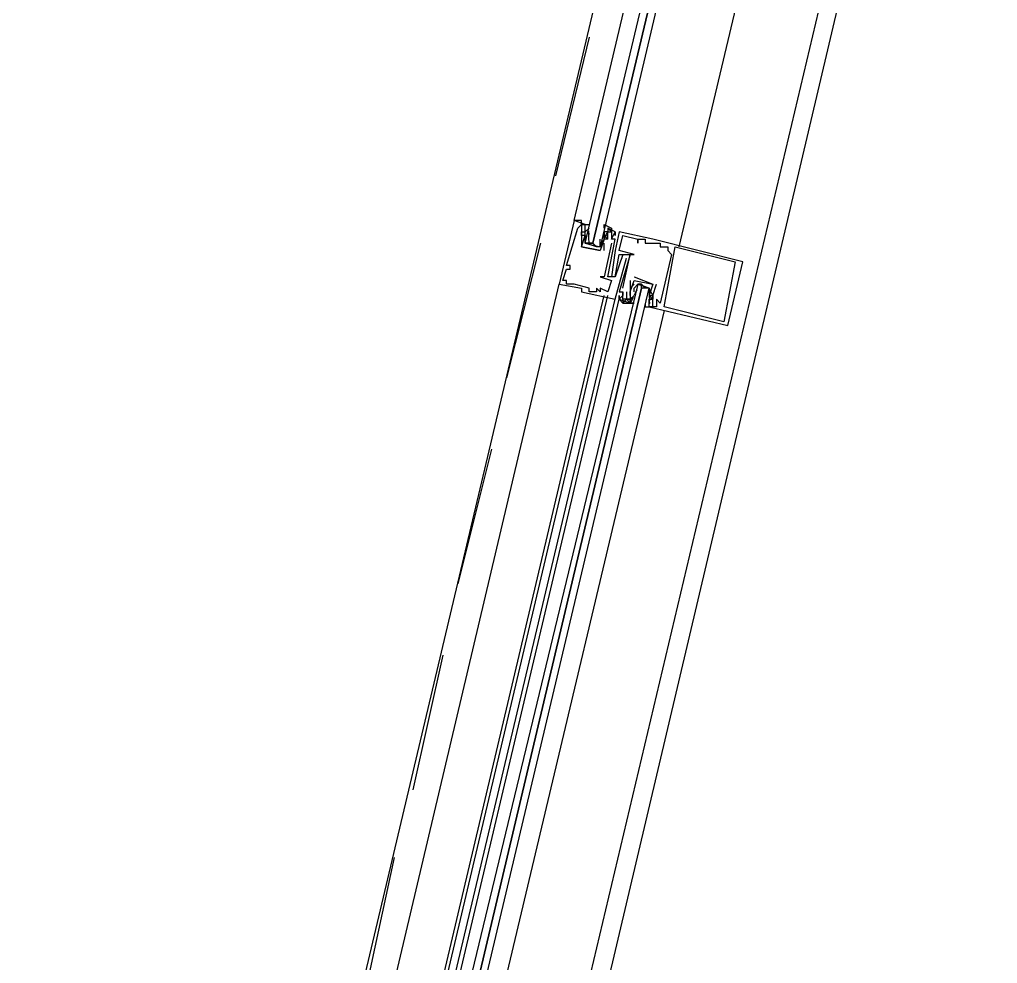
# Model space of a CAD drawing. Header units: feet. Extents: x -84 to 198, y -22 to 181.
# Drawn here: x 105.653 to 109.133, y 34.52 to 37.88 of the extents above; entities that cross this region are included whole.
import ezdxf

# ---------------------------------------------------------------- set-up
doc = ezdxf.new("R2010")
doc.units = ezdxf.units.FT
doc.layers.add('A-LINEA', color=7, linetype='CONTINUOUS')

msp = doc.modelspace()

# ---------------------------------------------------------------- linework, layer by layer
at = {"layer": 'A-LINEA'}
for p, q in [((109.1333, 40.3378), (105.6533, 25.5778)), ((108.24, 40.2178), (106.7067, 33.7378)), ((109, 40.0444), (107.4667, 33.5644)), ((107.68, 37.8178), (107.56, 37.3244)), ((107.6667, 37.1511), (107.6267, 37.1644)), ((107.6267, 37.1644), (107.6267, 37.1644)), ((107.64, 37.1378), (107.64, 37.1378)), ((107.6533, 37.1511), (107.6533, 37.1511)), ((107.6667, 37.1511), (107.6667, 37.1511)), ((107.68, 37.1378), (107.6667, 37.1244)), ((107.68, 37.1378), (107.68, 37.1378)), ((107.68, 37.1378), (107.68, 37.1378)), ((107.7467, 37.1378), (107.7467, 37.1378)), ((107.6533, 37.1244), (107.6533, 37.1244)), ((107.6533, 37.1111), (107.6533, 37.1111)), ((107.6533, 37.1111), (107.6533, 37.1111)), ((107.6667, 37.1244), (107.6667, 37.1244)), ((107.6667, 37.1111), (107.6667, 37.1111)), ((107.6667, 37.0978), (107.6667, 37.0978)), ((107.6791, 37.0955), (107.6786, 37.1159)), ((107.6799, 37.1146), (107.6788, 37.1265)), ((107.6799, 37.088), (107.6788, 37.0998)), ((107.6792, 37.1093), (107.679, 37.1276)), ((107.68, 37.1244), (107.68, 37.1244)), ((107.72, 37.1111), (107.72, 37.1111)), ((107.7333, 37.1244), (107.7333, 37.1244)), ((107.7333, 37.1111), (107.7333, 37.1244)), ((107.7333, 37.1244), (107.7333, 37.1244)), ((107.7333, 37.1111), (107.7333, 37.1111)), ((107.7333, 37.1111), (107.7333, 37.1111)), ((107.7333, 37.0978), (107.7333, 37.0978)), ((107.7333, 37.0978), (107.7333, 37.0978)), ((107.7333, 37.0978), (107.7333, 37.0978)), ((107.7436, 37.1204), (107.7352, 37.1041)), ((107.7418, 37.1134), (107.7356, 37.1032)), ((107.7467, 37.1244), (107.7467, 37.1244)), ((107.7467, 37.1244), (107.7467, 37.1244)), ((107.7467, 37.0978), (107.7467, 37.0978)), ((107.7467, 37.0978), (107.7467, 37.0978)), ((107.76, 37.1244), (107.76, 37.1244)), ((107.76, 37.1111), (107.76, 37.1111)), ((107.76, 37.0978), (107.76, 37.0978)), ((107.76, 37.0978), (107.76, 37.0978)), ((107.7733, 37.1244), (107.7733, 37.1244)), ((107.7733, 37.1244), (107.7733, 37.1244)), ((107.7733, 37.1111), (107.7733, 37.1111)), ((107.7733, 37.0978), (107.7733, 37.0978)), ((107.7867, 37.1244), (107.7867, 37.1244)), ((107.8, 37.1111), (107.8, 37.1111)), ((107.8533, 37.0978), (107.8533, 37.0978)), ((107.8533, 37.0978), (107.8533, 37.0978)), ((107.88, 37.0978), (107.88, 37.0978)), ((107.9067, 37.0978), (107.9067, 37.0978)), ((107.5067, 37.0844), (107.3867, 36.6044)), ((107.6533, 37.0711), (107.6533, 37.0711)), ((107.6533, 37.0711), (107.6533, 37.0711)), ((107.68, 37.0844), (107.6933, 37.0844)), ((107.72, 37.0844), (107.72, 37.0844)), ((107.7314, 37.095), (107.7217, 37.077)), ((107.7285, 37.0867), (107.7223, 37.0765)), ((107.7333, 37.0578), (107.7333, 37.0844)), ((107.7333, 37.0844), (107.7333, 37.0844)), ((107.76, 37.0844), (107.76, 37.0844)), ((107.8533, 37.0844), (107.8533, 37.0844)), ((107.88, 37.0844), (107.88, 37.0844)), ((107.9333, 37.0844), (107.9333, 37.0844)), ((107.9333, 37.0711), (107.9333, 37.0711)), ((107.96, 37.0711), (107.96, 37.0711)), ((107.9867, 37.0711), (107.9867, 37.0711)), ((107.72, 37.0578), (107.72, 37.0578)), ((107.72, 37.0578), (107.72, 37.0578)), ((107.7333, 37.0578), (107.7333, 37.0578)), ((107.7733, 37.0578), (107.7733, 37.0578)), ((107.7867, 37.0578), (107.7867, 37.0578)), ((107.7867, 37.0444), (107.7867, 37.0444)), ((107.8, 37.0444), (107.8, 37.0444)), ((107.8, 37.0311), (107.8, 37.0311)), ((107.8133, 37.0311), (107.8133, 37.0311)), ((107.8267, 37.0444), (107.8267, 37.0444)), ((107.8267, 37.0444), (107.8267, 37.0444)), ((107.84, 37.0444), (107.84, 37.0444)), ((107.96, 37.0578), (107.96, 37.0578)), ((107.9733, 37.0444), (107.9733, 37.0444)), ((107.6, 37.0044), (107.6, 37.0044)), ((107.6133, 37.0044), (107.6133, 37.0044)), ((108.2, 37.0178), (108.2, 37.0178)), ((108.2267, 37.0178), (108.2267, 37.0178)), ((107.6, 36.9911), (107.6, 36.9911)), ((107.6133, 36.9911), (107.6133, 36.9911)), ((107.72, 36.9644), (107.72, 36.9644)), ((107.7333, 36.9644), (107.7333, 36.9644)), ((107.7467, 36.9644), (107.7467, 36.9644)), ((107.76, 36.9644), (107.76, 36.9644)), ((107.7733, 36.9644), (107.7733, 36.9644)), ((107.7733, 36.9644), (107.7733, 36.9644)), ((107.84, 36.9644), (107.84, 36.9644)), ((106.9067, 34.1111), (107.5733, 36.9378)), ((107.5733, 36.9378), (107.5733, 36.9378)), ((107.5867, 36.9511), (107.5867, 36.9511)), ((107.6, 36.9511), (107.6, 36.9511)), ((107.6, 36.9378), (107.6, 36.9378)), ((107.6133, 36.9378), (107.6133, 36.9378)), ((107.6267, 36.9378), (107.6267, 36.9378)), ((107.6533, 36.9244), (107.6533, 36.9244)), ((107.68, 36.9244), (107.68, 36.9244)), ((107.7067, 36.9244), (107.7067, 36.9244)), ((107.72, 36.9244), (107.72, 36.9244)), ((107.76, 36.9511), (107.76, 36.9511)), ((107.8, 36.9244), (107.8, 36.9244)), ((107.8267, 36.9511), (107.8267, 36.9244)), ((107.8267, 36.9511), (107.8267, 36.9511)), ((107.8267, 36.9244), (107.8267, 36.9244)), ((107.84, 36.9511), (107.84, 36.9511)), ((107.84, 36.9511), (107.84, 36.9511)), ((107.84, 36.9244), (107.84, 36.9244)), ((107.8667, 36.9378), (107.88, 36.9244)), ((107.9067, 36.9378), (107.9067, 36.9378)), ((107.9067, 36.9378), (107.9067, 36.9378)), ((107.92, 36.9378), (107.92, 36.9378)), ((107.0667, 34.0711), (107.7333, 36.8978)), ((107.08, 34.0711), (107.7467, 36.8978)), ((107.6533, 36.9111), (107.6533, 36.9111)), ((107.68, 36.9111), (107.68, 36.9111)), ((107.7067, 36.9111), (107.7067, 36.9111)), ((107.72, 36.9111), (107.72, 36.9111)), ((107.7467, 36.9111), (107.7467, 36.9111)), ((107.7867, 36.9111), (107.7867, 36.9111)), ((107.7867, 36.8978), (107.7867, 36.8978)), ((107.8, 36.9111), (107.8, 36.9111)), ((107.8, 36.9111), (107.8, 36.9111)), ((107.8, 36.8978), (107.8, 36.8978)), ((107.8, 36.8978), (107.8, 36.8978)), ((107.8133, 36.9111), (107.8133, 36.9111)), ((107.8267, 36.9111), (107.8267, 36.9111)), ((107.8267, 36.9111), (107.8267, 36.9111)), ((107.8267, 36.8978), (107.8267, 36.8978)), ((107.8267, 36.8844), (107.84, 36.8978)), ((107.8297, 36.8752), (107.8381, 36.8914)), ((107.8315, 36.8822), (107.8377, 36.8924)), ((107.84, 36.8978), (107.84, 36.8978)), ((107.842, 36.9006), (107.8516, 36.9185)), ((107.8448, 36.9089), (107.8511, 36.919)), ((107.8933, 36.9111), (107.8933, 36.9111)), ((107.8933, 36.8978), (107.8933, 36.8978)), ((107.8935, 36.9076), (107.8945, 36.8957)), ((107.8942, 36.9001), (107.8948, 36.8797)), ((107.9067, 36.8978), (107.9067, 36.8978)), ((107.9067, 36.8978), (107.9067, 36.8978)), ((107.1067, 34.0711), (107.7733, 36.8844)), ((107.12, 34.0578), (107.7867, 36.8844)), ((107.7733, 36.8844), (107.7733, 36.8844)), ((107.7867, 36.8844), (107.7867, 36.8844)), ((107.7867, 36.8844), (107.7867, 36.8844)), ((107.7867, 36.8844), (107.7867, 36.8844)), ((107.7867, 36.8844), (107.7867, 36.8844)), ((107.7867, 36.8844), (107.7867, 36.8844)), ((107.8, 36.8844), (107.8, 36.8844)), ((107.8133, 36.8844), (107.8133, 36.8844)), ((107.8267, 36.8844), (107.8267, 36.8844)), ((107.8267, 36.8844), (107.8267, 36.8844)), ((107.8267, 36.8711), (107.8267, 36.8711)), ((107.88, 36.8844), (107.88, 36.8844)), ((107.8933, 36.8844), (107.8933, 36.8844)), ((107.8933, 36.8844), (107.8933, 36.8711)), ((107.8933, 36.8711), (107.8933, 36.8711)), ((107.8933, 36.8578), (107.8933, 36.8578)), ((107.8935, 36.8809), (107.8945, 36.8691)), ((107.8941, 36.8863), (107.8944, 36.868)), ((107.9067, 36.8844), (107.9067, 36.8844)), ((107.9067, 36.8578), (107.9067, 36.8578)), ((107.92, 36.8844), (107.92, 36.8844)), ((107.92, 36.8578), (107.92, 36.8578)), ((107.9333, 36.8711), (107.9333, 36.8711)), ((107.9467, 36.8578), (107.9467, 36.8578)), ((107.9467, 36.8444), (107.28, 34.0311)), ((108.16, 36.8044), (108.16, 36.8044)), ((108.1733, 36.7911), (108.1733, 36.7911)), ((107.3333, 36.3511), (107.2133, 35.8711)), ((107.16, 35.6178), (107.0533, 35.1378)), ((106.9867, 34.8978), (106.88, 34.4044))]:
    msp.add_line(p, q, dxfattribs=at)
for points in [[(108.72, 40.1111), (108.4267, 38.8711), (108, 37.0711)], [(107.6533, 37.1511), (107.6533, 37.1644), (107.6267, 37.1644), (108.0533, 38.9644)], [(108.16, 38.9378), (107.72, 37.0711), (107.7067, 37.0711), (107.6933, 37.0844), (108.1333, 38.9378), (107.6933, 37.0844), (107.68, 37.0844), (107.6667, 37.0844), (108.1067, 38.9378)], [(107.6267, 37.1644), (107.5733, 36.9378), (107.6533, 36.9244), (107.6533, 36.9111), (107.7733, 36.8844), (107.8133, 37.0311)], [(107.5867, 36.9511), (107.6, 36.9911), (107.6133, 36.9911), (107.6133, 37.0044), (107.6, 37.0044), (107.64, 37.1378), (107.6533, 37.1511), (107.6533, 37.1111), (107.6533, 37.1111), (107.6533, 37.0711), (107.6533, 37.0711), (107.72, 37.0578), (107.72, 37.0578)], [(107.6533, 37.1511), (107.6533, 37.1644), (107.6267, 37.1644)], [(107.6533, 37.1511), (107.6533, 37.1644), (107.6267, 37.1644)], [(107.7067, 37.0711), (107.6667, 37.0844), (107.6667, 37.1111), (107.6667, 37.1244), (107.6667, 37.1378), (107.6667, 37.1511), (107.6533, 37.1511), (107.68, 37.1511)], [(107.7333, 37.1378), (107.7333, 37.1511), (107.76, 37.1378), (107.76, 37.1244), (107.7467, 37.1378), (107.7467, 37.1244), (107.7333, 37.1244), (107.7333, 37.0978), (107.72, 37.0711)], [(107.8, 37.0444), (107.7733, 36.9644), (107.7467, 36.9644), (107.7733, 37.0978), (107.76, 37.0978), (107.7733, 37.1244), (107.7733, 37.1111), (107.7733, 37.1244), (107.7467, 37.1378), (107.7467, 37.1244)], [(107.7333, 37.1111), (107.7333, 37.0978), (107.7333, 37.1111), (107.7467, 37.0978), (107.7333, 37.0978), (107.72, 37.0578), (107.6533, 37.0711), (107.6667, 37.1111), (107.6533, 37.1111), (107.6533, 37.1244), (107.6667, 37.1244)], [(107.6667, 37.1111), (107.6667, 37.0978), (107.6667, 37.0844), (107.72, 37.0711), (107.72, 37.0844), (107.72, 37.0978)], [(107.7467, 37.0978), (107.7467, 37.1244), (107.76, 37.1244), (107.76, 37.1111), (107.76, 37.0978), (107.76, 37.0978)], [(107.8933, 36.8578), (108.1733, 36.7911), (108.2267, 37.0178), (107.9067, 37.0978), (107.7867, 37.1244), (107.7733, 37.0578), (107.76, 36.9644)], [(107.8, 36.9244), (107.8267, 37.0444), (107.84, 37.0444), (107.7867, 37.0578), (107.8, 37.1111), (107.8533, 37.0978), (107.8533, 37.0844), (107.8533, 37.0978), (107.88, 37.0978), (107.88, 37.0844), (107.9333, 37.0844), (107.9333, 37.0711), (107.96, 37.0711), (107.96, 37.0578), (107.9733, 37.0444), (107.9333, 36.8711), (107.92, 36.8844), (107.92, 36.8578), (107.9067, 36.8578), (107.9067, 36.8978), (107.9067, 36.8978), (107.92, 36.9378)], [(107.76, 37.0844), (107.7333, 36.9644), (107.72, 36.9644), (107.76, 36.9511), (107.7467, 36.9111), (107.72, 36.9244), (107.72, 36.9111), (107.7067, 36.9244), (107.7067, 36.9111), (107.68, 36.9111), (107.68, 36.9244), (107.6267, 36.9378), (107.6133, 36.9378), (107.6, 36.9378), (107.6, 36.9511), (107.5867, 36.9511)], [(108.2, 37.0178), (108.16, 36.8044), (107.9467, 36.8578), (107.9867, 37.0711), (108.2, 37.0178)], [(107.7733, 36.9644), (107.7867, 37.0444), (107.8267, 37.0444), (107.7867, 36.9111), (107.8, 36.9111), (107.8, 36.8978), (107.7867, 36.8844), (107.7867, 36.8978), (107.7867, 36.8844), (107.8267, 36.8711), (107.8267, 36.8844), (107.8267, 36.8844)], [(107.84, 36.9644), (107.9067, 36.9378), (107.9067, 36.9378)], [(107.2133, 34.0444), (107.8933, 36.9244), (107.88, 36.9244), (107.8667, 36.9244), (107.1867, 34.0444), (107.8667, 36.9244), (107.8667, 36.9378), (107.8533, 36.9378), (107.16, 34.0578)], [(107.84, 36.9378), (107.8267, 36.9244), (107.8267, 36.9111), (107.8267, 36.8844), (107.8133, 36.8844), (107.8267, 36.8844), (107.8267, 36.8711), (107.8133, 36.8844), (107.8, 36.8711), (107.8267, 36.8711), (107.84, 36.8711), (107.8267, 36.8711)], [(107.8267, 36.8978), (107.8267, 36.9111), (107.84, 36.9511), (107.9067, 36.9378), (107.8933, 36.8978)], [(107.84, 36.9111), (107.84, 36.9244), (107.8533, 36.9378), (107.8933, 36.9244), (107.8933, 36.9111), (107.8933, 36.8978)], [(107.88, 36.8711), (107.88, 36.8578), (107.9067, 36.8578), (107.8933, 36.8578), (107.8933, 36.8711), (107.8933, 36.8844), (107.9067, 36.8844), (107.8933, 36.8978), (107.9067, 36.8978), (107.8933, 36.9244), (107.8533, 36.9378)], [(107.8133, 36.9111), (107.8133, 36.8844), (107.8, 36.8844), (107.8, 36.8978), (107.8, 36.9111), (107.8, 36.9111)], [(107.8933, 36.8978), (107.9067, 36.8978), (107.9067, 36.8844), (107.8933, 36.8844)], [(107.8, 36.8844), (107.8, 36.8711), (107.7867, 36.8844)], [(107.8, 36.8844), (107.8, 36.8711), (107.7867, 36.8844)], [(107.8, 36.8844), (107.8, 36.8711), (107.7867, 36.8844)]]:
    msp.add_lwpolyline(points, dxfattribs=at)

doc.saveas('drawing.dxf')
